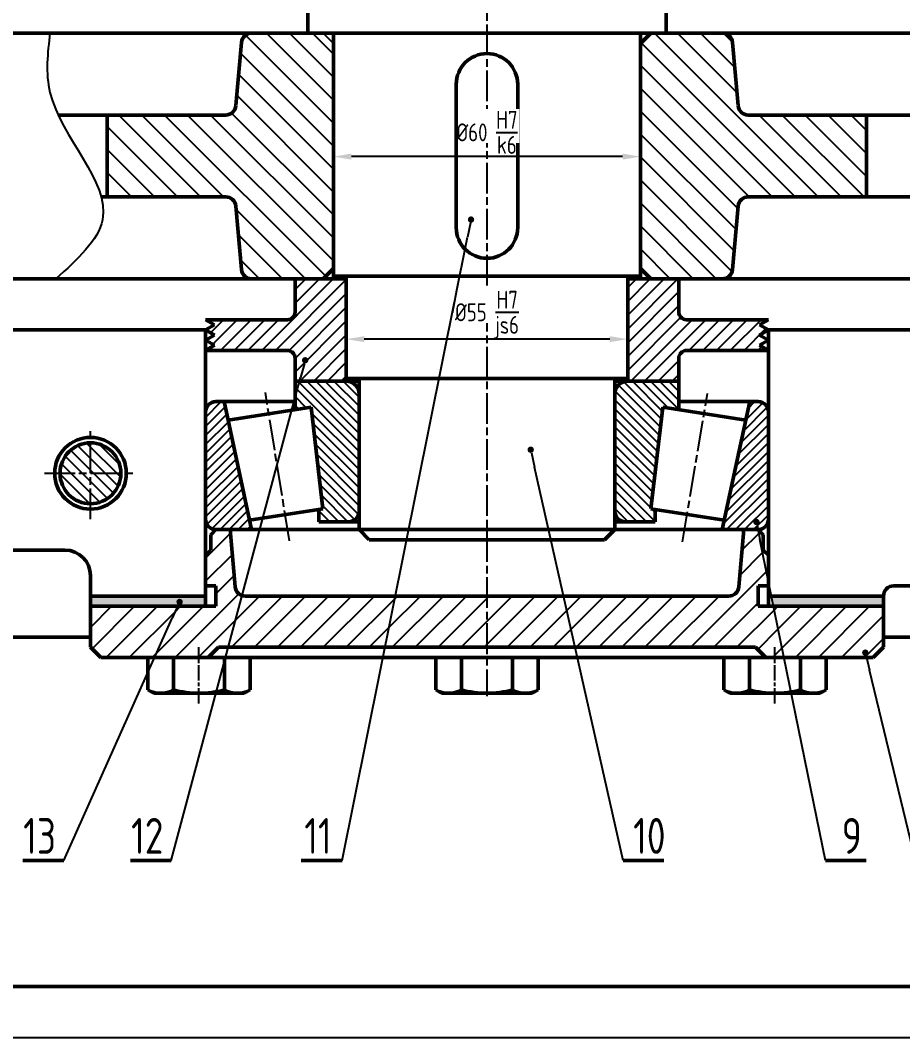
# Model space of a CAD drawing. Header units: millimetres. Extents: x -11122 to -2883, y -3177 to -1688.
# Drawn here: x -3873.5 to -3701, y -3176.6 to -2977.8 of the extents above; entities that cross this region are included whole.
import ezdxf

# ---------------------------------------------------------------- set-up
doc = ezdxf.new("R2010")
doc.units = ezdxf.units.MM
doc.header["$LTSCALE"] = 0.5
doc.linetypes.add('AM_ISO08W050', pattern=[18, 12, -1.5, 3, -1.5])
doc.linetypes.add('AM_ISO08W050x2', pattern=[9, 6, -0.75, 1.5, -0.75])
for name, color, linetype, lineweight in [('AM_0', 7, 'Continuous', 50), ('AM_4', 3, 'Continuous', 25), ('AM_5', 3, 'Continuous', 25), ('AM_7', 4, 'AM_ISO08W050', 25)]:
    doc.layers.add(name, color=color, linetype=linetype, lineweight=lineweight)
doc.styles.get("Standard").update_dxf_attribs({"font": 'tcvn+7284-2003i.ttf', "width": 0.8, "height": 3.5})
doc.styles.add('TCVN', font='tcvn+7284-2003i.ttf', dxfattribs={"width": 0.8, "height": 3.5})
doc.dimstyles.new('MyTemplate$0', dxfattribs={"dimtxt": 3.5, "dimasz": 3.5, "dimexe": 1.5, "dimexo": 0, "dimtad": 1, "dimtoh": 1, "dimdec": 0, "dimzin": 0, "dimtxsty": 'TCVN', "dimcen": 0, "dimclrd": 3, "dimclre": 3, "dimclrt": 1, "dimadec": 0, "dimazin": 0, "dimtfac": 1, "dimtdec": 0, "dimtofl": 0, "dimtmove": 0, "dimatfit": 3, "dimfxl": 1, "dimtfill": 1, "dimtolj": 1, "dimtzin": 0, "dimarcsym": 0})

# ---------------------------------------------------------------- blocks, each defined once
blk = doc.blocks.new('*D230')
at = {"layer": 'AM_5', "color": 3, "lineweight": -2, "transparency": 16777216}
for p, q in [((-3812.25, -3004.31), (-3812.25, -3005.94)), ((-3755.75, -3004.44), (-3808.75, -3004.44)), ((-3752.25, -3004.31), (-3752.25, -3005.94))]:
    blk.add_line(p, q, dxfattribs=at)
at = {"layer": 'AM_5', "color": 3, "transparency": 16777216}
for points in [[(-3808.75, -3003.85), (-3808.75, -3005.02), (-3812.25, -3004.44)], [(-3755.75, -3003.85), (-3755.75, -3005.02), (-3752.25, -3004.44)]]:
    blk.add_solid(points, dxfattribs=at)
at = {"layer": 'AM_5', "color": 1, "transparency": 16777216, "insert": (-3782.25, -2999.7), "char_height": 3.5, "attachment_point": 5, "style": 'TCVN', "bg_fill": 3, "box_fill_scale": 1.1, "bg_fill_color": 256, "bg_fill_true_color": 13158600, "bg_fill_transparency": 0}
blk.add_mtext('\\A1;%%c60{}{\\C2; \\SH7/k6;}', dxfattribs=at)
blk = doc.blocks.new('*D231')
at = {"layer": 'AM_5', "color": 3, "lineweight": -2, "transparency": 16777216}
for p, q in [((-3809.75, -3038.06), (-3809.75, -3041.61)), ((-3754.75, -3038.31), (-3754.75, -3041.61)), ((-3758.25, -3040.11), (-3806.25, -3040.11))]:
    blk.add_line(p, q, dxfattribs=at)
at = {"layer": 'AM_5', "color": 3, "transparency": 16777216}
for points in [[(-3806.25, -3039.52), (-3806.25, -3040.69), (-3809.75, -3040.11)], [(-3758.25, -3039.52), (-3758.25, -3040.69), (-3754.75, -3040.11)]]:
    blk.add_solid(points, dxfattribs=at)
at = {"layer": 'AM_5', "color": 1, "transparency": 16777216, "insert": (-3782.25, -3034.85), "char_height": 3.5, "attachment_point": 5, "style": 'TCVN', "bg_fill": 3, "box_fill_scale": 1.1, "bg_fill_color": 256, "bg_fill_true_color": 13158600, "bg_fill_transparency": 0}
blk.add_mtext('\\A1;%%c55{}{\\C2; \\SH7/js6;}', dxfattribs=at)
blk = doc.blocks.new('M10_dau_lu_long')
at = {"layer": 'AM_0'}
for p, q in [((3376.73, 3414.67), (3375.57, 3414)), ((3375.57, 3407.67), (3375.57, 3414)), ((3394.41, 3414.67), (3376.73, 3414.67)), ((3394.41, 3414.67), (3376.73, 3414.67)), ((3380.57, 3407.67), (3380.57, 3414)), ((3390.57, 3407.67), (3390.57, 3414)), ((3394.41, 3414.67), (3395.57, 3414)), ((3395.57, 3407.67), (3395.57, 3414)), ((3395.57, 3407.67), (3375.57, 3407.67))]:
    blk.add_line(p, q, dxfattribs=at)
for centre, radius, start, end in [((3378.07, 3409.67), 5, 60, 120), ((3385.57, 3395.67), 19, 74.7385, 105.2615), ((3393.07, 3409.67), 5, 60, 120)]:
    blk.add_arc(centre, radius, start, end, dxfattribs=at)
blk = doc.blocks.new('*D241')
at = {"layer": 'AM_5', "color": 3, "lineweight": -2, "transparency": 16777216}
for p, q in [((-3966.09, -2987.31), (-3966.09, -2783.87)), ((-3516, -2987.31), (-3516, -2783.87)), ((-3962.59, -2785.37), (-3519.5, -2785.37))]:
    blk.add_line(p, q, dxfattribs=at)
at = {"layer": 'AM_5', "color": 3, "transparency": 16777216}
for points in [[(-3962.59, -2784.79), (-3962.59, -2785.95), (-3966.09, -2785.37)], [(-3519.5, -2784.79), (-3519.5, -2785.95), (-3516, -2785.37)]]:
    blk.add_solid(points, dxfattribs=at)
at = {"layer": 'AM_5', "color": 1, "transparency": 16777216, "insert": (-3741.04, -2782.99), "char_height": 3.5, "attachment_point": 5, "style": 'TCVN', "bg_fill": 3, "box_fill_scale": 1.1, "bg_fill_color": 256, "bg_fill_true_color": 13158600, "bg_fill_transparency": 0}
blk.add_mtext('\\A1;450', dxfattribs=at)

msp = doc.modelspace()

# ---------------------------------------------------------------- hatches: boundary and pattern name
h = msp.add_hatch()
h.set_pattern_fill('ANSI31', color=1, scale=10, angle=90)
h.set_pattern_definition([(135, (4242.5005, 3.9097), (-0.88388348, -0.88388348), [])])
h.paths.add_polyline_path([(-3814.31, -3073.24), (-3815.11, -3073.36), (-3815.11, -3075.78), (-3809.25, -3075.78, 0.414214), (-3807.25, -3073.78), (-3807.25, -3050.81, 0.414214), (-3809.75, -3048.31), (-3819.75, -3048.31), (-3819.75, -3053.91), (-3816.6, -3053.42)])
h.paths.add_polyline_path([(-3757.25, -3073.78, 0.414214), (-3755.25, -3075.78), (-3749.39, -3075.78), (-3749.39, -3073.36), (-3750.2, -3073.24), (-3747.9, -3053.42), (-3744.75, -3053.91), (-3744.75, -3048.31), (-3754.75, -3048.31, 0.414214), (-3757.25, -3050.81)])
h = msp.add_hatch()
h.set_pattern_fill('ANSI31', color=1, scale=10)
h.set_pattern_definition([(45, (4242.5005, 3.9097), (-0.88388348, 0.88388348), [])])
h.paths.add_polyline_path([(-3833.64, -3052.31), (-3835.25, -3052.31, 0.414214), (-3837.25, -3054.31), (-3837.25, -3075.31, 0.414214), (-3835.25, -3077.31), (-3828.25, -3077.31)])
h.paths.add_polyline_path([(-3727.25, -3054.31, 0.414214), (-3729.25, -3052.31), (-3730.86, -3052.31), (-3736.25, -3077.31), (-3729.25, -3077.31, 0.414214), (-3727.25, -3075.31)])
at = {"layer": 'AM_0'}
h = msp.add_hatch(color=4, dxfattribs=at)
h.dxf.hatch_style = 1
h.paths.add_polyline_path([(-3837.25, -3090.31), (-3859.75, -3090.31), (-3859.75, -3092.31), (-3837.25, -3092.31)])
h.paths.add_polyline_path([(-3842.11, -3091.45, -1), (-3842.55, -3091.45, -1)], flags=16)
h = msp.add_hatch(color=4, dxfattribs=at)
h.dxf.hatch_style = 1
h.paths.add_polyline_path([(-3704.75, -3090.31), (-3726.63, -3090.31), (-3726.22, -3092.31), (-3704.75, -3092.31)])
at = {"layer": 'AM_5'}
h = msp.add_hatch(color=256, dxfattribs=at)
edge = h.paths.add_edge_path(flags=0)
edge.add_arc((-3785.37, -3016.74), 0.625, 0, 360)
h = msp.add_hatch(color=256, dxfattribs=at)
edge = h.paths.add_edge_path(flags=0)
edge.add_arc((-3817.79, -3044.23), 0.625, 0, 360)
h = msp.add_hatch(color=256, dxfattribs=at)
edge = h.paths.add_edge_path(flags=0)
edge.add_arc((-3773.7, -3061.71), 0.625, 0, 360)
h = msp.add_hatch(color=256, dxfattribs=at)
edge = h.paths.add_edge_path(flags=0)
edge.add_arc((-3729.59, -3075.82), 0.625, 0, 360)
h = msp.add_hatch(color=256, dxfattribs=at)
edge = h.paths.add_edge_path(flags=0)
edge.add_arc((-3842.33, -3091.45), 0.625, 0, 360)
h = msp.add_hatch(color=256, dxfattribs=at)
edge = h.paths.add_edge_path(flags=0)
edge.add_arc((-3708.3, -3101.36), 0.625, 0, 360)
at = {"layer": 'AM_7'}
h = msp.add_hatch(dxfattribs=at)
h.set_pattern_fill('ANSI31', color=256, scale=0.5, angle=90)
h.set_pattern_definition([(135, (-169.5, -124), (-1.122532, -1.122532), [])])
h.paths.add_polyline_path([(-3859.75, -3060.36), (-3859.75, -3066.31), (-3853.8, -3066.31, 0.414214)])
h.paths.add_polyline_path([(-3859.75, -3060.36, 0.414214), (-3865.7, -3066.31), (-3859.75, -3066.31)])
h.paths.add_polyline_path([(-3859.75, -3066.31), (-3865.7, -3066.31, 0.414214), (-3859.75, -3072.26)])
h.paths.add_polyline_path([(-3853.8, -3066.31), (-3859.75, -3066.31), (-3859.75, -3072.26, 0.414214)])
h = msp.add_hatch(dxfattribs=at)
h.set_pattern_fill('ANSI31', color=256)
h.paths.add_polyline_path([(-3830.1, -3090.21, -0.300132), (-3831.46, -3088.48), (-3832.44, -3077.31), (-3835.25, -3077.31), (-3836.25, -3078.31), (-3836.25, -3081.31), (-3837.25, -3082.31), (-3837.25, -3088.31), (-3835.25, -3088.31), (-3835.25, -3092.31), (-3842.71, -3092.31), (-3843.76, -3094.64), (-3847.2, -3102.31), (-3836.75, -3102.31), (-3834.75, -3100.31), (-3832.8, -3100.31)])
h = msp.add_hatch(dxfattribs=at)
h.set_pattern_fill('ANSI31', color=256)
h.paths.add_polyline_path([(-3726.22, -3092.31), (-3729.25, -3092.31), (-3729.25, -3088.31), (-3727.25, -3088.31), (-3727.25, -3087.28), (-3728.89, -3079.25), (-3729.29, -3077.31), (-3732.06, -3077.31), (-3733.04, -3088.48, -0.388879), (-3735.03, -3090.31), (-3767.27, -3090.31), (-3765.03, -3100.31), (-3729.75, -3100.31), (-3727.75, -3102.31), (-3724.18, -3102.31)])
h = msp.add_hatch(dxfattribs=at)
h.set_pattern_fill('ANSI31', color=256)
h.paths.add_polyline_path([(-3800.17, -3090.31), (-3829.47, -3090.31, -0.079472), (-3830.1, -3090.21), (-3832.8, -3100.31), (-3802.19, -3100.31)])
h = msp.add_hatch(dxfattribs=at)
h.set_pattern_fill('ANSI31', color=256)
h.paths.add_polyline_path([(-3782.25, -3090.31), (-3800.17, -3090.31), (-3802.19, -3100.31), (-3782.25, -3100.31)])
h = msp.add_hatch(dxfattribs=at)
h.set_pattern_fill('ANSI31', color=256)
h.paths.add_polyline_path([(-3767.27, -3090.31), (-3782.25, -3090.31), (-3782.25, -3100.31), (-3765.03, -3100.31)])
h = msp.add_hatch(dxfattribs=at)
h.set_pattern_fill('ANSI31', color=256)
h.paths.add_polyline_path([(-3843.76, -3094.64), (-3842.71, -3092.31), (-3859.75, -3092.31), (-3859.75, -3100.31), (-3857.75, -3102.31), (-3847.2, -3102.31)])
h = msp.add_hatch(dxfattribs=at)
h.set_pattern_fill('ANSI31', color=256)
h.paths.add_polyline_path([(-3704.75, -3092.31), (-3726.22, -3092.31), (-3724.18, -3102.31), (-3715.96, -3102.31), (-3706.75, -3102.31), (-3704.75, -3100.31)])
h.paths.add_polyline_path([(-3708.08, -3101.36, -1), (-3708.52, -3101.36, -1)], flags=16)

# ---------------------------------------------------------------- linework, layer by layer
for p, q in [((-3814.25, -2980.31), (-3812.25, -2982.31)), ((-3809.75, -3028.31), (-3819.75, -3028.31)), ((-3812.25, -3028.31), (-3809.75, -3028.31)), ((-3752.25, -3028.31), (-3754.75, -3028.31)), ((-3734.41, -3028.31), (-3651.42, -3028.31)), ((-3807.25, -3048.31), (-3819.75, -3048.31)), ((-3809.75, -3048.31), (-3807.25, -3048.31)), ((-3754.75, -3048.31), (-3757.25, -3048.31)), ((-3752.25, -3048.31), (-3757.25, -3048.31)), ((-3744.75, -3048.31), (-3757.25, -3048.31))]:
    msp.add_line(p, q)
at = {"layer": 'AM_0'}
for p, q in [((-3817.25, -2980.31), (-3817.25, -2975.31)), ((-3747.25, -2980.31), (-3747.25, -2975.31)), ((-3830.09, -2980.31), (-3828.26, -2980.31)), ((-3736.24, -2980.31), (-3828.26, -2980.31)), ((-3809.75, -2980.31), (-3817.25, -2980.31)), ((-3782.25, -2980.31), (-3812.25, -2980.31)), ((-3782.25, -2980.31), (-3752.25, -2980.31)), ((-3754.75, -2980.31), (-3747.25, -2980.31)), ((-3750.25, -2980.31), (-3752.25, -2982.31)), ((-3734.41, -2980.31), (-3736.24, -2980.31)), ((-3651.42, -2980.31), (-3734.41, -2980.31)), ((-3830.25, -2982.14), (-3831.33, -2994.48)), ((-3734.25, -2982.14), (-3733.17, -2994.48)), ((-3776.25, -3018.31), (-3776.25, -2990.31)), ((-3833.32, -2996.31), (-3866.06, -2996.31)), ((-3856.46, -2996.31), (-3856.46, -3012.31)), ((-3731.18, -2996.31), (-3664.9, -2996.31)), ((-3708.04, -2996.31), (-3708.04, -3012.31)), ((-3833.32, -3012.31), (-3857.66, -3012.31)), ((-3731.18, -3012.31), (-3664.9, -3012.31)), ((-3830.25, -3026.48), (-3831.33, -3014.14)), ((-3734.25, -3026.48), (-3733.17, -3014.14)), ((-3814.25, -3028.31), (-3812.25, -3026.31)), ((-3750.25, -3028.31), (-3752.25, -3026.31)), ((-3830.09, -3028.31), (-3828.26, -3028.31)), ((-3809.75, -3028.31), (-3828.26, -3028.31)), ((-3819.75, -3034.81), (-3819.75, -3028.31)), ((-3752.25, -3027.81), (-3812.25, -3027.81)), ((-3809.75, -3028.31), (-3812.25, -3028.31)), ((-3744.75, -3028.31), (-3754.75, -3028.31)), ((-3736.24, -3028.31), (-3750.25, -3028.31)), ((-3744.75, -3034.81), (-3744.75, -3028.31)), ((-3651.42, -3028.31), (-3736.24, -3028.31)), ((-3835.52, -3037.31), (-3837.25, -3036.31)), ((-3837.25, -3036.31), (-3821.25, -3036.31)), ((-3837.25, -3038.31), (-3835.52, -3037.31)), ((-3727.25, -3036.31), (-3743.25, -3036.31)), ((-3728.98, -3037.31), (-3727.25, -3036.31)), ((-3727.25, -3038.31), (-3728.98, -3037.31)), ((-3837.25, -3038.31), (-3918.59, -3038.31)), ((-3837.25, -3038.31), (-3837.25, -3090.31)), ((-3835.52, -3039.31), (-3837.25, -3038.31)), ((-3837.25, -3040.31), (-3835.52, -3039.31)), ((-3728.98, -3039.31), (-3727.25, -3038.31)), ((-3727.25, -3040.31), (-3728.98, -3039.31)), ((-3727.25, -3038.31), (-3653.25, -3038.31)), ((-3727.25, -3038.31), (-3727.25, -3090.31)), ((-3835.52, -3041.31), (-3837.25, -3040.31)), ((-3837.25, -3042.31), (-3835.52, -3041.31)), ((-3728.98, -3041.31), (-3727.25, -3040.31)), ((-3727.25, -3042.31), (-3728.98, -3041.31)), ((-3837.25, -3042.31), (-3821.25, -3042.31)), ((-3727.25, -3042.31), (-3743.25, -3042.31)), ((-3819.75, -3048.31), (-3819.75, -3043.81)), ((-3744.75, -3048.31), (-3744.75, -3043.81)), ((-3819.75, -3048.31), (-3809.75, -3048.31)), ((-3819.75, -3048.31), (-3819.75, -3053.91)), ((-3809.75, -3047.81), (-3807.25, -3047.81)), ((-3809.75, -3048.31), (-3807.25, -3048.31)), ((-3782.25, -3047.81), (-3807.25, -3047.81)), ((-3807.25, -3047.81), (-3807.25, -3077.31)), ((-3807.25, -3073.78), (-3807.25, -3048.31)), ((-3807.25, -3073.78), (-3807.25, -3048.31)), ((-3807.25, -3073.78), (-3807.25, -3048.31)), ((-3782.25, -3047.81), (-3757.25, -3047.81)), ((-3757.25, -3047.81), (-3757.25, -3077.31)), ((-3754.75, -3047.81), (-3757.25, -3047.81)), ((-3757.25, -3073.78), (-3757.25, -3048.31)), ((-3757.25, -3073.78), (-3757.25, -3048.31)), ((-3754.75, -3048.31), (-3757.25, -3048.31)), ((-3757.25, -3073.78), (-3757.25, -3048.31)), ((-3744.75, -3048.31), (-3754.75, -3048.31)), ((-3744.75, -3048.31), (-3744.75, -3053.91)), ((-3807.25, -3050.81), (-3807.25, -3073.78)), ((-3757.25, -3050.81), (-3757.25, -3073.78)), ((-3833.64, -3052.31), (-3835.25, -3052.31)), ((-3828.25, -3077.31), (-3833.64, -3052.31)), ((-3833.64, -3052.31), (-3819.75, -3052.31)), ((-3730.86, -3052.31), (-3744.75, -3052.31)), ((-3736.25, -3077.31), (-3730.86, -3052.31)), ((-3730.86, -3052.31), (-3729.25, -3052.31)), ((-3837.25, -3054.31), (-3837.25, -3075.31)), ((-3816.6, -3053.42), (-3832.86, -3055.95)), ((-3814.31, -3073.24), (-3816.6, -3053.42)), ((-3750.2, -3073.24), (-3747.9, -3053.42)), ((-3747.9, -3053.42), (-3731.65, -3055.95)), ((-3727.25, -3054.31), (-3727.25, -3075.31)), ((-3828.65, -3075.47), (-3814.31, -3073.24)), ((-3815.11, -3073.36), (-3815.11, -3075.78)), ((-3735.86, -3075.47), (-3750.2, -3073.24)), ((-3749.39, -3073.36), (-3749.39, -3075.78)), ((-3809.25, -3075.78), (-3815.11, -3075.78)), ((-3809.25, -3075.78), (-3807.25, -3075.78)), ((-3755.25, -3075.78), (-3757.25, -3075.78)), ((-3755.25, -3075.78), (-3749.39, -3075.78)), ((-3836.25, -3078.31), (-3835.25, -3077.31)), ((-3836.25, -3081.31), (-3836.25, -3078.31)), ((-3835.25, -3077.31), (-3832.44, -3077.31)), ((-3835.25, -3077.31), (-3828.25, -3077.31)), ((-3832.44, -3077.31), (-3831.46, -3088.48)), ((-3828.25, -3077.31), (-3807.25, -3077.31)), ((-3807.25, -3077.31), (-3805.25, -3079.31)), ((-3807.25, -3077.31), (-3757.25, -3077.31)), ((-3757.25, -3077.31), (-3807.25, -3077.31)), ((-3805.25, -3077.31), (-3782.25, -3077.31)), ((-3759.25, -3077.31), (-3782.25, -3077.31)), ((-3757.25, -3077.31), (-3759.25, -3079.31)), ((-3736.25, -3077.31), (-3757.25, -3077.31)), ((-3729.25, -3077.31), (-3736.25, -3077.31)), ((-3732.06, -3077.31), (-3733.04, -3088.48)), ((-3729.25, -3077.31), (-3732.06, -3077.31)), ((-3728.25, -3078.31), (-3729.25, -3077.31)), ((-3728.25, -3081.31), (-3728.25, -3078.31)), ((-3759.25, -3079.31), (-3805.25, -3079.31)), ((-3864.75, -3081.31), (-3964.09, -3081.31)), ((-3837.25, -3082.31), (-3836.25, -3081.31)), ((-3837.25, -3092.31), (-3837.25, -3082.31)), ((-3727.25, -3082.31), (-3728.25, -3081.31)), ((-3727.25, -3092.31), (-3727.25, -3082.31)), ((-3859.75, -3090.31), (-3859.75, -3086.31)), ((-3859.75, -3090.31), (-3859.75, -3087.31)), ((-3835.25, -3088.31), (-3837.25, -3088.31)), ((-3835.25, -3092.31), (-3835.25, -3088.31)), ((-3729.25, -3092.31), (-3729.25, -3088.31)), ((-3729.25, -3088.31), (-3727.25, -3088.31)), ((-3702.75, -3088.31), (-3671.75, -3088.31)), ((-3859.75, -3100.31), (-3859.75, -3090.31)), ((-3837.25, -3090.31), (-3859.75, -3090.31)), ((-3859.75, -3090.31), (-3837.25, -3090.31)), ((-3829.47, -3090.31), (-3735.03, -3090.31)), ((-3829.47, -3090.31), (-3735.03, -3090.31)), ((-3727.25, -3090.31), (-3704.75, -3090.31)), ((-3727.25, -3090.31), (-3704.75, -3090.31)), ((-3704.75, -3100.31), (-3704.75, -3090.31)), ((-3859.75, -3092.31), (-3835.25, -3092.31)), ((-3704.75, -3092.31), (-3729.25, -3092.31)), ((-3859.75, -3098.31), (-3931.09, -3098.31)), ((-3669.75, -3098.31), (-3704.75, -3098.31)), ((-3859.75, -3100.31), (-3857.75, -3102.31)), ((-3836.75, -3102.31), (-3834.75, -3100.31)), ((-3729.75, -3100.31), (-3834.75, -3100.31)), ((-3727.75, -3102.31), (-3729.75, -3100.31)), ((-3704.75, -3100.31), (-3706.75, -3102.31)), ((-3706.75, -3102.31), (-3857.75, -3102.31)), ((-3864.99, -3141.98), (-3872.99, -3141.98)), ((-3843.95, -3141.98), (-3851.95, -3141.98)), ((-3810.57, -3141.98), (-3818.57, -3141.98)), ((-3747.66, -3141.98), (-3755.66, -3141.98)), ((-3708.11, -3141.98), (-3716.11, -3141.98)), ((-2893.1, -3166.59), (-4052.1, -3166.59))]:
    msp.add_line(p, q, dxfattribs=at)
msp.add_lwpolyline([(-3830.09, -2980.31), (-3915.59, -2980.31), (-3918.59, -2983.31), (-3918.59, -3025.31), (-3915.59, -3028.31), (-3830.09, -3028.31)], dxfattribs=at)
for radius in [7, 5.95]:
    msp.add_circle((-3859.75, -3066.31), radius, dxfattribs=at)
for centre, radius, start, end in [((-3828.26, -2982.31), 2, 90, 175), ((-3736.24, -2982.31), 2, 5, 90), ((-3782.25, -2990.31), 6, 0, 180), ((-3731.18, -2994.31), 2, 185, 270), ((-3833.32, -3014.31), 2, 5, 90), ((-3731.18, -3014.31), 2, 90, 175), ((-3782.25, -3018.31), 6, 180, 0), ((-3828.26, -3026.31), 2, 185, 270), ((-3736.24, -3026.31), 2, 270, 355), ((-3821.25, -3034.81), 1.5, 270, 0), ((-3743.25, -3034.81), 1.5, 180, 270), ((-3821.25, -3043.81), 1.5, 0, 90), ((-3743.25, -3043.81), 1.5, 90, 180), ((-3809.75, -3050.81), 2.5, 0, 90), ((-3754.75, -3050.81), 2.5, 90, 180), ((-3835.25, -3054.31), 2, 90, 180), ((-3729.25, -3054.31), 2, 0, 90), ((-3809.25, -3073.78), 2, 270, 0), ((-3755.25, -3073.78), 2, 180, 270), ((-3835.25, -3075.31), 2, 180, 270), ((-3729.25, -3075.31), 2, 270, 0), ((-3864.75, -3086.31), 5, 0, 90), ((-3829.47, -3088.31), 2, 185, 270), ((-3735.03, -3088.31), 2, 270, 355), ((-3702.75, -3090.31), 2, 90, 180)]:
    msp.add_arc(centre, radius, start, end, dxfattribs=at)
at = {"layer": 'AM_0', "lineweight": 50}
msp.add_arc((-3833.32, -2994.31), 2, 270, 355, dxfattribs=at)
at = {"layer": 'AM_4'}
msp.add_line((-4072.1, -3176.59), (-2883.1, -3176.59), dxfattribs=at)
msp.add_arc((-3859.75, -3066.31), 5.95, 80, 350, dxfattribs=at)
msp.add_spline([(-3867.67, -2980.31), (-3867.67, -2991.9), (-3857.41, -3016.79), (-3866.49, -3028.31)], degree=3, dxfattribs=at)
at = {"layer": 'AM_5'}
for p, q in [((-3785.49, -3017.36), (-3786.06, -3020.18)), ((-3817.95, -3044.83), (-3818.7, -3047.61)), ((-3843.95, -3141.98), (-3818.7, -3047.61)), ((-3773.57, -3062.32), (-3772.93, -3065.13)), ((-3755.66, -3141.98), (-3772.93, -3065.13)), ((-3729.47, -3076.44), (-3728.89, -3079.25)), ((-3716.08, -3141.98), (-3728.89, -3079.25)), ((-3842.58, -3092.02), (-3843.76, -3094.64)), ((-3864.99, -3141.98), (-3843.76, -3094.64)), ((-3708.15, -3101.97), (-3707.48, -3104.76)), ((-3698.47, -3141.98), (-3707.48, -3104.76))]:
    msp.add_line(p, q, dxfattribs=at)
at = {"layer": 'AM_7'}
for p, q in [((-3782.25, -2807.63), (-3782.25, -3109.88)), ((-3859.75, -3075.31), (-3859.75, -3057.31)), ((-3868.75, -3066.31), (-3850.75, -3066.31)), ((-3782.25, -3102.33), (-3782.25, -3102.31))]:
    msp.add_line(p, q, dxfattribs=at)
at = {"layer": 'AM_7', "linetype": 'Continuous'}
for p, q in [((-3749.51, -2980.31), (-3717.51, -3012.31)), ((-3745.02, -2980.31), (-3733.39, -2991.94)), ((-3740.53, -2980.31), (-3733.82, -2987.02)), ((-3736.03, -2980.32), (-3734.26, -2982.1)), ((-3729.02, -2996.31), (-3713.02, -3012.31)), ((-3724.53, -2996.31), (-3708.53, -3012.31)), ((-3720.04, -2996.31), (-3708.04, -3008.31)), ((-3715.55, -2996.31), (-3708.04, -3003.82)), ((-3711.06, -2996.31), (-3708.04, -2999.33)), ((-3752.25, -3009), (-3734.34, -3026.92)), ((-3752.25, -3013.49), (-3737.44, -3028.31)), ((-3752.25, -3017.98), (-3741.93, -3028.31)), ((-3752.25, -3022.47), (-3746.42, -3028.31))]:
    msp.add_line(p, q, dxfattribs=at)
at = {"layer": 'AM_7', "lineweight": 25}
for p, q in [((-3820.86, -3079.54), (-3825.57, -3050.53)), ((-3744.04, -3079.74), (-3739.17, -3050.75))]:
    msp.add_line(p, q, dxfattribs=at)
at = {"layer": 'AM_7', "linetype": 'AM_ISO08W050x2'}
for p, q in [((-3838.54, -3111.31), (-3838.54, -3100.31)), ((-3725.96, -3111.31), (-3725.96, -3100.31))]:
    msp.add_line(p, q, dxfattribs=at)

# ---------------------------------------------------------------- block references
at = {"layer": 'AM_0', "rotation": 180}
msp.add_blockref('M10_dau_lu_long', (-452.97, 305.36), dxfattribs=at)
at = {"layer": 'AM_0', "xscale": -1, "rotation": 180}
for p in [(-7167.83, 305.36), (-7111.53, 305.36)]:
    msp.add_blockref('M10_dau_lu_long', p, dxfattribs=at)

# ---------------------------------------------------------------- texts
at = {"layer": 'AM_5', "color": 1, "char_height": 7, "attachment_point": 8}
for s, insert in [('13', (-3869.69, -3140.67)), ('12', (-3848.65, -3140.67)), ('11', (-3815.28, -3140.67)), ('10', (-3750.51, -3140.67)), ('9', (-3710.94, -3140.67))]:
    msp.add_mtext(s, dxfattribs=dict(at, insert=insert))

# ---------------------------------------------------------------- next in the draw order: dimensions: what is measured, and where the dimension line sits
at = {"layer": 'AM_5'}
dim = msp.add_linear_dim(base=(-3812.25, -3004.44), p1=(-3752.25, -3004.31), p2=(-3812.25, -3004.31), text='%%c<>{}{\\C2; \\SH7/k6;}', dimstyle='MyTemplate$0', override={"dimtp": 0, "dimtm": 0, "dimtdec": 3, "dimtzin": 0}, dxfattribs=at)
dim.commit()
dim.dimension.update_dxf_attribs({"geometry": '*D230', "text_midpoint": (-3782.25, -2999.7)})
dim = msp.add_linear_dim(base=(-3809.75, -3040.11), p1=(-3754.75, -3038.31), p2=(-3809.75, -3038.06), text='%%c<>{}{\\C2; \\SH7/js6;}', dimstyle='MyTemplate$0', override={"dimtp": 0, "dimtm": 0, "dimtdec": 4, "dimtzin": 0}, dxfattribs=at)
dim.commit()
dim.dimension.update_dxf_attribs({"geometry": '*D231', "text_midpoint": (-3782.25, -3040.11), "dimtype": 160})

# ---------------------------------------------------------------- next in the draw order: hatches: boundary and pattern name
at = {"layer": 'AM_7'}
h = msp.add_hatch(dxfattribs=at)
h.set_pattern_fill('ANSI31', color=256, scale=0.5, angle=90)
h.paths.add_polyline_path([(-3959.09, -2937.91), (-3959.09, -2942.31), (-3954.69, -2942.31, 0.414214)])
h.paths.add_polyline_path([(-3954.69, -2942.31), (-3959.09, -2942.31), (-3959.09, -2946.71, 0.414214)])
h.paths.add_polyline_path([(-3959.09, -2942.31), (-3963.49, -2942.31, 0.414214), (-3959.09, -2946.71)])
h.paths.add_polyline_path([(-3959.09, -2937.91, 0.414214), (-3963.49, -2942.31), (-3959.09, -2942.31)])
h.paths.add_polyline_path([(-3531, -3061.91), (-3531, -3066.31), (-3526.6, -3066.31, 0.414214)])
h.paths.add_polyline_path([(-3526.6, -3066.31), (-3531, -3066.31), (-3531, -3070.71, 0.414214)])
h.paths.add_polyline_path([(-3531, -3066.31), (-3535.4, -3066.31, 0.414214), (-3531, -3070.71)])
h.paths.add_polyline_path([(-3531, -3061.91, 0.414214), (-3535.4, -3066.31), (-3531, -3066.31)])
h = msp.add_hatch(dxfattribs=at)
h.set_pattern_fill('ANSI31', color=256, angle=90)
h.set_pattern_definition([(135, (4271.5005, 0), (-2.245064, -2.245064), [])])
h.paths.add_polyline_path([(-3812.25, -2982.31), (-3814.25, -2980.31), (-3817.25, -2980.31), (-3828.26, -2980.31, 0.388879), (-3830.25, -2982.14), (-3831.33, -2994.48, -0.388879), (-3833.32, -2996.31), (-3856.46, -2996.31), (-3856.46, -3012.31), (-3833.32, -3012.31, -0.388879), (-3831.33, -3014.14), (-3830.25, -3026.48, 0.388879), (-3828.26, -3028.31), (-3814.25, -3028.31), (-3812.25, -3026.31)])
h = msp.add_hatch(dxfattribs=at)
h.set_pattern_fill('ANSI31', color=256, scale=0.6)
h.paths.add_polyline_path([(-3809.75, -3028.31), (-3819.75, -3028.31), (-3819.75, -3034.81, -0.414214), (-3821.25, -3036.31), (-3837.25, -3036.31), (-3835.52, -3037.31), (-3837.25, -3038.31), (-3835.52, -3039.31), (-3837.25, -3040.31), (-3835.52, -3041.31), (-3837.25, -3042.31), (-3821.25, -3042.31, -0.414214), (-3819.75, -3043.81), (-3819.75, -3048.31), (-3809.75, -3048.31)])
h.paths.add_polyline_path([(-3817.57, -3044.23, -1), (-3818.01, -3044.23, -1)], flags=16)
h.paths.add_polyline_path([(-3727.25, -3036.31), (-3743.25, -3036.31, -0.414214), (-3744.75, -3034.81), (-3744.75, -3028.31), (-3750.25, -3028.31), (-3754.75, -3028.31), (-3754.75, -3048.31), (-3744.75, -3048.31), (-3744.75, -3043.81, -0.414214), (-3743.25, -3042.31), (-3727.25, -3042.31), (-3728.98, -3041.31), (-3727.25, -3040.31), (-3728.98, -3039.31), (-3727.25, -3038.31), (-3728.98, -3037.31)])

# ---------------------------------------------------------------- next in the draw order: linework, layer by layer
for p, q in [((-3812.25, -2982.31), (-3812.25, -3026.31)), ((-3752.25, -2982.31), (-3752.25, -3026.31)), ((-3809.75, -3028.31), (-3809.75, -3048.31)), ((-3809.75, -3048.31), (-3809.75, -3028.31)), ((-3754.75, -3028.31), (-3754.75, -3048.31))]:
    msp.add_line(p, q)
at = {"layer": 'AM_0'}
for p, q in [((-3812.25, -2980.31), (-3812.25, -3028.31)), ((-3752.25, -2980.31), (-3752.25, -3028.31)), ((-3788.25, -3018.31), (-3788.25, -2990.31)), ((-3809.75, -3048.31), (-3809.75, -3027.81)), ((-3754.75, -3048.31), (-3754.75, -3027.81)), ((-3754.75, -3048.31), (-3754.75, -3028.31))]:
    msp.add_line(p, q, dxfattribs=at)
at = {"layer": 'AM_5'}
msp.add_line((-3810.57, -3141.98), (-3786.06, -3020.18), dxfattribs=at)
at = {"layer": 'AM_7', "linetype": 'Continuous'}
for p, q in [((-3752.13, -2982.19), (-3722.01, -3012.31)), ((-3752.25, -2986.55), (-3726.5, -3012.31)), ((-3752.25, -2991.04), (-3730.99, -3012.31)), ((-3752.25, -2995.53), (-3733.21, -3014.58)), ((-3752.25, -3000.02), (-3733.57, -3018.7)), ((-3752.25, -3004.51), (-3733.93, -3022.83))]:
    msp.add_line(p, q, dxfattribs=at)

# ---------------------------------------------------------------- next in the draw order: dimensions: what is measured, and where the dimension line sits
at = {"layer": 'AM_5'}
dim = msp.add_linear_dim(base=(-3516, -2785.37), p1=(-3966.09, -2987.31), p2=(-3516, -2987.31), dimstyle='MyTemplate$0', dxfattribs=at)
dim.commit()
dim.dimension.update_dxf_attribs({"geometry": '*D241', "text_midpoint": (-3741.04, -2782.99)})

doc.saveas('drawing.dxf')
